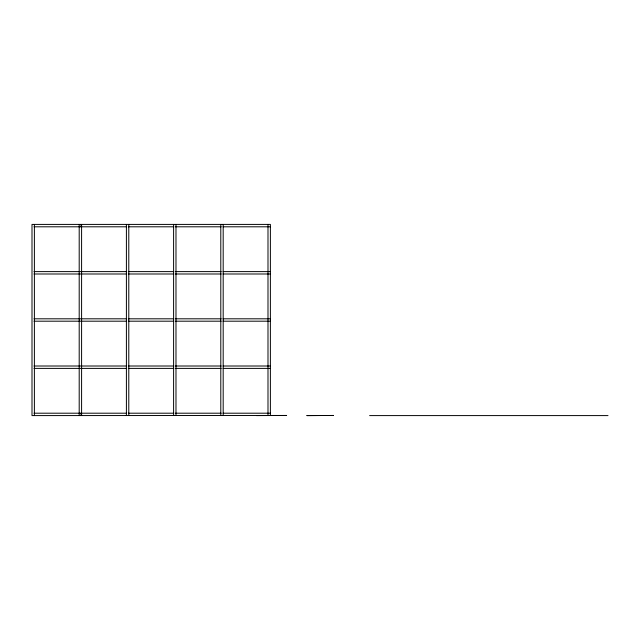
<?xml version="1.0" encoding="UTF-8"?>
<svg xmlns="http://www.w3.org/2000/svg" width="640" height="640" viewBox="0 0 640 640"><rect width="100%" height="100%" fill="white"/><g stroke="black" fill="none" stroke-linecap="round" stroke-linejoin="round"><path stroke-width="0.96" d="M33.992 226.8L126.6 226.8M128.352 226.8L173.792 226.8M175.392 226.8L221.192 226.8M223.064 226.8L270.384 226.8M33.992 271.608L126.6 271.608M128.352 271.608L173.792 271.608M175.392 271.608L221.192 271.608M223.064 271.608L270.384 271.608M33.992 273.992L126.6 273.992M128.352 273.992L173.792 273.992M175.392 273.992L221.192 273.992M223.064 273.992L270.384 273.992M33.992 318.808L126.6 318.808M128.352 318.808L173.792 318.808M175.392 318.808L221.192 318.808M223.064 318.808L270.384 318.808M33.992 321.192L126.6 321.192M128.352 321.192L173.792 321.192M175.392 321.192L221.192 321.192M223.064 321.192L270.384 321.192M33.992 366.008L126.6 366.008M128.352 366.008L173.792 366.008M175.392 366.008L221.192 366.008M223.064 366.008L270.384 366.008M33.992 368.392L126.6 368.392M128.352 368.392L173.792 368.392M175.392 368.392L221.192 368.392M223.064 368.392L270.384 368.392M33.992 413.2L126.6 413.2M128.352 413.2L173.792 413.2M175.392 413.2L221.192 413.2M223.064 413.2L270.384 413.2M369.616 415.592L608 415.592M270.384 415.592L270.384 224.408L32 224.408L32 415.592L286.624 415.464L256.44 415.592M267.992 224.408L267.992 415.592M223.184 224.408L223.184 415.592M220.792 224.408L220.792 415.592M175.984 224.408L175.984 415.592M173.6 224.408L173.6 415.592M128.784 224.408L128.784 415.592M126.4 224.408L126.4 415.592M81.592 224.408L81.592 415.592M81.032 224.408L81.032 226.8M81.032 413.2L81.032 415.592M79.2 224.408L79.2 415.592M34.392 224.408L34.392 415.592M333.368 415.464L306.944 415.592L333.368 415.464"/></g></svg>
